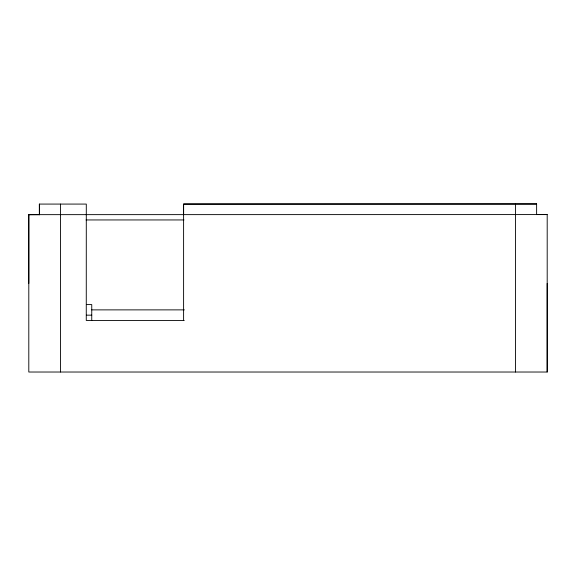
<?xml version="1.0" encoding="UTF-8"?>
<svg xmlns="http://www.w3.org/2000/svg" width="576" height="576" viewBox="0 0 576 576"><rect width="100%" height="100%" fill="white"/><g stroke="black" fill="none" stroke-linecap="round" stroke-linejoin="round"><path stroke-width="0.86" d="M28.8 214.654L28.8 372.024L547.193 372.024L547.2 214.582L28.8 214.654L28.8 283.421M184.262 320.45L86.27 320.45L86.299 204.077L39.377 204.077L39.406 214.697L28.829 214.726M60.538 204.077L60.538 372.024M183.6 320.45L183.6 204.055L536.616 203.976L183.6 204.055L183.607 214.661M515.455 372.024L515.462 203.976M536.623 214.582L547.2 214.582M86.054 219.946L183.974 219.946M86.458 304.582L91.75 304.582L91.75 320.45M91.75 309.874L184.37 309.874M86.458 315.158L91.75 315.158M547.193 283.385L547.193 372.024M536.616 203.976L536.623 214.639M39.377 204.077L39.377 214.79"/></g></svg>
